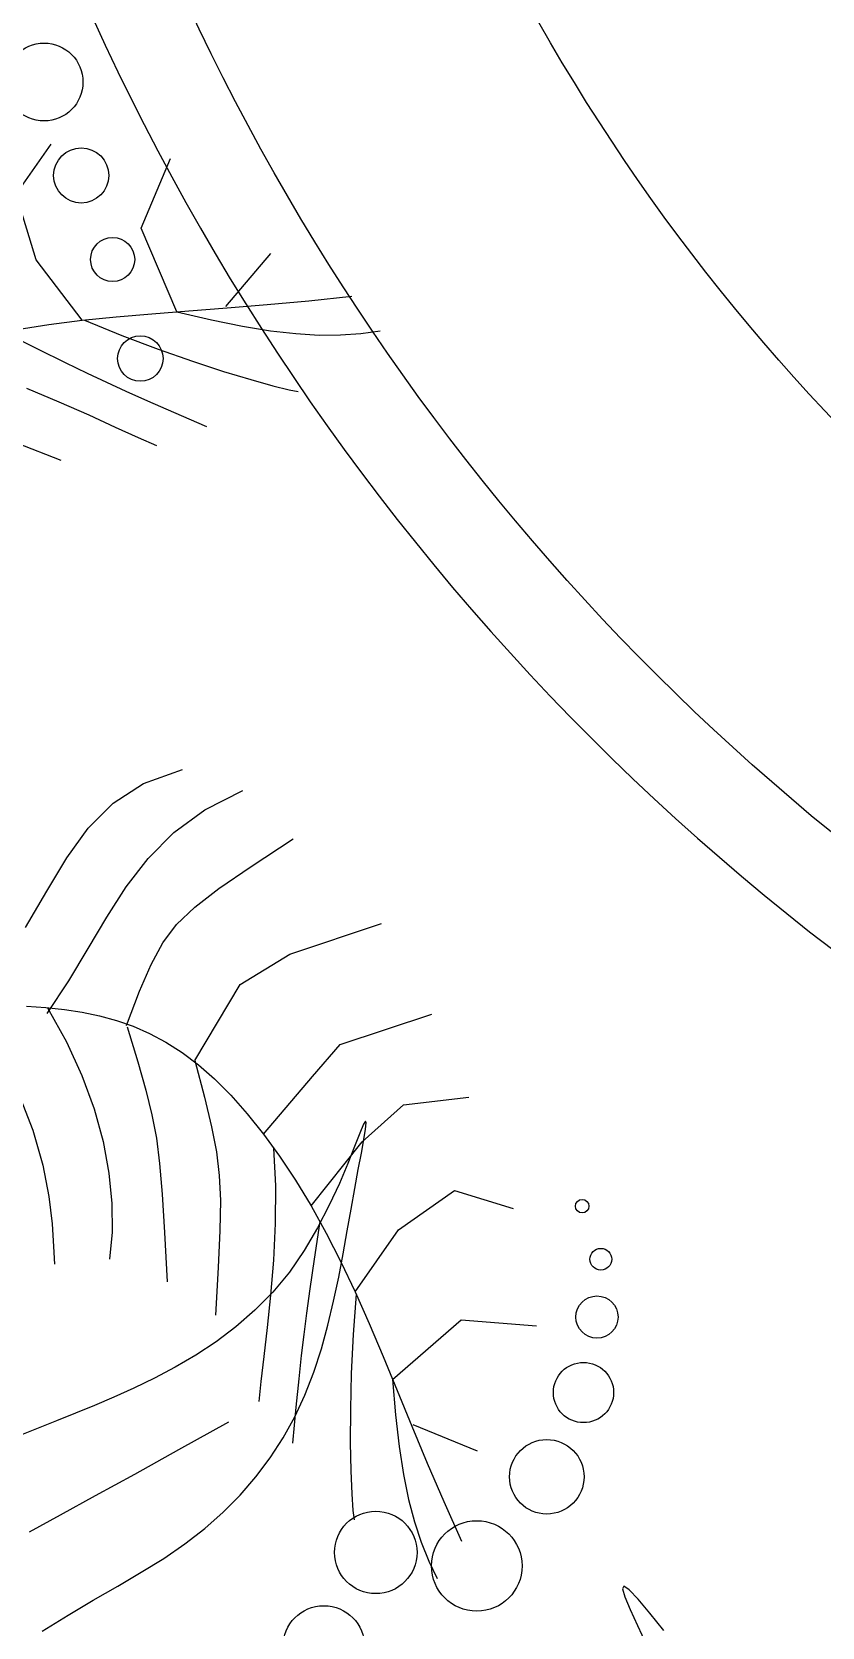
# Model space of a CAD drawing. Header units: millimetres. Extents: x -1030105 to 906887, y -616134 to 1220667.
# Drawn here: x -86025 to -85506, y 505617 to 506665 of the extents above; entities that cross this region are included whole.
import ezdxf

# ---------------------------------------------------------------- set-up
doc = ezdxf.new("R2010")
doc.units = ezdxf.units.MM
doc.header["$MEASUREMENT"] = 0
doc.linetypes.add('DASH', pattern=[0.35, 0.25, -0.1])
doc.layers.add('A-Furniture', color=143, linetype='Continuous')
doc.layers.add('A-Tree', color=98, linetype='Continuous')

# ---------------------------------------------------------------- blocks, each defined once
blk = doc.blocks.new('ggsr4')
at = {"color": 0}
for radius in [1540, 1340, 900]:
    blk.add_arc((141970, 1125357.5), radius, 280.3625, 168.4458, dxfattribs=at)
at = {"layer": 'A-Furniture', "color": 8, "linetype": 'Continuous', "ltscale": 50}
blk.add_circle((141970, 1125357.5), 1600, dxfattribs=at)
blk.add_arc((141970, 1125357.5), 1540, 280.3625, 168.4458, dxfattribs=at)
blk = doc.blocks.new('FUR')
at = {"layer": 'A-Furniture', "color": 8, "linetype": 'DASH', "ltscale": 50}
blk.add_open_spline([(-42688, -19137), (-41285.1, -16590.7), (-40890, -13356), (-44692.5, -11594.7), (-47704.7, -12434), (-50055.2, -13846.7), (-51582.6, -14985.6), (-52347.2, -15312), (-52578.2, -15392.8)], degree=3, knots=[0, 0, 0, 0, 6281.430987, 9216.361979, 12501.805308, 15762.232572, 17490.630724, 18208.392501, 18208.392501, 18208.392501, 18208.392501], dxfattribs=at)
at = {"layer": 'A-Furniture', "xscale": -0.9999999999999998, "rotation": 105.3448185478265}
blk.add_blockref('ggsr4', (1007840, 418745.5), dxfattribs=at)
blk = doc.blocks.new('CAY8')
at = {"color": 0, "linetype": 'ByBlock'}
for p, q in [((-571.53, 468.72), (-562.77, 484.66)), ((-547.9, 478.76), (-544.18, 486.08)), ((-552.24, 471.48), (-547.9, 478.76)), ((-557.34, 464.08), (-552.24, 471.48)), ((-580.17, 453.55), (-571.53, 468.72)), ((-589.43, 438.98), (-596.9, 467.08)), ((-563.36, 456.44), (-557.34, 464.08)), ((-570.42, 448.43), (-563.36, 456.44)), ((-636.57, 428.62), (-653.56, 455.29)), ((-588.61, 439.06), (-580.17, 453.55)), ((-578.67, 439.91), (-570.42, 448.43)), ((-545.65, 440.69), (-542.85, 443.44)), ((-596.79, 425.17), (-588.61, 439.06)), ((-588.27, 430.76), (-578.67, 439.91)), ((-550.89, 436.1), (-545.65, 440.69)), ((-558.32, 429.97), (-550.89, 436.1)), ((-599.34, 420.83), (-588.27, 430.76)), ((-599.34, 420.83), (-636.57, 428.62)), ((-567.65, 422.63), (-558.32, 429.97)), ((-604.64, 411.79), (-596.79, 425.17)), ((-578.61, 414.36), (-567.65, 422.63)), ((-678.07, 393.78), (-686.88, 417.78)), ((-612.09, 398.83), (-604.64, 411.79)), ((-590.94, 405.48), (-578.61, 414.36)), ((-604.35, 396.3), (-590.94, 405.48)), ((-565.66, 395.62), (-552.83, 403.51)), ((-619.08, 386.22), (-612.09, 398.83)), ((-650.77, 384.91), (-678.07, 393.78)), ((-618.58, 387.12), (-604.35, 396.3)), ((-575.82, 389.41), (-565.66, 395.62)), ((-584.25, 384.33), (-575.82, 389.41)), ((-619.08, 386.22), (-650.77, 384.91)), ((-625.54, 373.86), (-619.08, 386.22)), ((-591.9, 379.82), (-584.25, 384.33)), ((-565.38, 377.42), (-558.25, 381.82)), ((-599.72, 375.35), (-591.9, 379.82)), ((-608.65, 370.35), (-599.72, 375.35)), ((-574.42, 372.1), (-565.38, 377.42)), ((-631.4, 361.69), (-625.54, 373.86)), ((-619.64, 364.29), (-608.65, 370.35)), ((-584.97, 365.88), (-574.42, 372.1)), ((-633.64, 356.6), (-619.64, 364.29)), ((-596.63, 358.8), (-584.97, 365.88)), ((-609.01, 350.91), (-596.63, 358.8)), ((-592.64, 334.37), (-576.03, 345.52)), ((-351.64, 306), (-340.15, 344.76)), ((-308.55, 301.69), (-297.06, 340.45)), ((-391.03, 313.6), (-390.43, 334.71)), ((-272.64, 308.87), (-259.72, 333.27)), ((-421.54, 311.33), (-419.15, 328.97)), ((-230.99, 306), (-210.88, 321.79)), ((-445.23, 296.57), (-440.7, 313.18)), ((-421.1, 295.19), (-421.54, 311.33)), ((-391.16, 297.27), (-391.03, 313.6)), ((-269.77, 285.9), (-272.64, 308.87)), ((-353.08, 281.6), (-351.64, 306)), ((-230.99, 277.29), (-230.99, 306)), ((-304.24, 284.47), (-308.55, 301.69)), ((-185.02, 277.29), (-164.91, 301.69)), ((-445.75, 281.34), (-445.23, 296.57)), ((-390.53, 284.53), (-391.16, 297.27)), ((-418.36, 280.16), (-421.1, 295.19)), ((-275.46, 291.78), (-276.22, 291.99)), ((-276.22, 291.99), (-275.57, 290.51)), ((-273.44, 290.06), (-275.46, 291.78)), ((-275.57, 290.51), (-273.44, 287.2)), ((-270.29, 287.04), (-273.44, 290.06)), ((-388.87, 274.17), (-390.53, 284.53)), ((-296.12, 253.86), (-304.24, 284.47)), ((-273.44, 287.2), (-270.09, 282.21)), ((-266.18, 282.92), (-270.29, 287.04)), ((-260.07, 253), (-269.77, 285.9)), ((-443.08, 266.85), (-445.75, 281.34)), ((-337.84, 247.95), (-353.08, 281.6)), ((-270.09, 282.21), (-265.84, 275.77)), ((-261.23, 277.9), (-266.18, 282.92)), ((-413.87, 265.87), (-418.36, 280.16)), ((-255.59, 272.19), (-261.23, 277.9)), ((-219.95, 247.56), (-230.99, 277.29)), ((-180.93, 239.47), (-185.02, 277.29)), ((-385.89, 265.01), (-388.87, 274.17)), ((-265.84, 275.77), (-261.02, 268.1)), ((-249.4, 265.97), (-255.59, 272.19)), ((-52.02, 270.41), (-54.57, 269.45)), ((-54.57, 269.45), (-54.03, 268.41)), ((-46.72, 271.25), (-52.02, 270.41)), ((-39.14, 271.99), (-46.72, 271.25)), ((-29.8, 272.59), (-39.14, 271.99)), ((-438.04, 252.48), (-443.08, 266.85)), ((-408.17, 251.93), (-413.87, 265.87)), ((-261.02, 268.1), (-255.94, 259.43)), ((-242.82, 259.41), (-249.4, 265.97)), ((-54.03, 268.41), (-50.73, 267.27)), ((-50.73, 267.27), (-45.19, 266.03)), ((-45.19, 266.03), (-37.91, 264.7)), ((-381.31, 255.85), (-385.89, 265.01)), ((-37.91, 264.7), (-29.38, 263.28)), ((-255.94, 259.43), (-250.94, 249.99)), ((-235.96, 252.57), (-242.82, 259.41)), ((-374.83, 245.49), (-381.31, 255.85)), ((-431.43, 237.58), (-438.04, 252.48)), ((-401.81, 237.97), (-408.17, 251.93)), ((-326.73, 250.25), (-317.22, 251.94)), ((-317.22, 251.94), (-307, 253.14)), ((-307, 253.14), (-296.12, 253.86)), ((-296.12, 253.86), (-284.64, 254.07)), ((-288.91, 253.99), (-275.49, 245.56)), ((-284.64, 254.07), (-272.61, 253.79)), ((-272.61, 253.79), (-260.07, 253)), ((-260.07, 253), (-247.08, 251.69)), ((-252.62, 252.25), (-240.98, 241.31)), ((-247.08, 251.69), (-233.7, 249.88)), ((-228.97, 245.44), (-235.96, 252.57)), ((-160.61, 235.66), (-136.19, 251.45)), ((-343.57, 245.43), (-335.49, 248.07)), ((-337.84, 247.95), (-322.86, 242.4)), ((-335.49, 248.07), (-326.73, 250.25)), ((-250.94, 249.99), (-246.34, 240)), ((-233.7, 249.88), (-219.95, 247.56)), ((-219.95, 247.56), (-205.79, 244.81)), ((-218.94, 247.36), (-205.81, 236.66)), ((-366.19, 232.74), (-374.83, 245.49)), ((-351.02, 242.33), (-343.57, 245.43)), ((-275.49, 245.56), (-262.61, 236.47)), ((-221.98, 238.02), (-228.97, 245.44)), ((-205.79, 244.81), (-191.17, 241.73)), ((-357.92, 238.81), (-351.02, 242.33)), ((-322.86, 242.4), (-311.03, 237.77)), ((-246.34, 240), (-242.46, 229.69)), ((-240.98, 241.31), (-231.81, 232.73)), ((-191.17, 241.73), (-176.02, 238.39)), ((-180.93, 239.47), (-168.07, 232.01)), ((-424.07, 221.54), (-431.43, 237.58)), ((-395.32, 223.6), (-401.81, 237.97)), ((-364.33, 234.87), (-357.92, 238.81)), ((-311.03, 237.77), (-301.26, 233.44)), ((-262.61, 236.47), (-250.42, 227.07)), ((-215.1, 230.33), (-221.98, 238.02)), ((-205.81, 236.66), (-192.93, 226.74)), ((-176.02, 238.39), (-160.28, 234.91)), ((-370.33, 230.53), (-364.33, 234.87)), ((-365.59, 232.73), (-350.93, 227.95)), ((-301.26, 233.44), (-292.46, 228.77)), ((-231.81, 232.73), (-224.3, 225.78)), ((-168.07, 232.01), (-156.4, 225.72)), ((-160.28, 234.91), (-143.89, 231.36)), ((-375.99, 225.81), (-370.33, 230.53)), ((-292.46, 228.77), (-283.56, 223.12)), ((-242.46, 229.69), (-239.57, 219.24)), ((-208.49, 222.37), (-215.1, 230.33)), ((-143.89, 231.36), (-126.79, 227.83)), ((-381.36, 220.73), (-375.99, 225.81)), ((-350.93, 227.95), (-339.26, 223.95)), ((-250.42, 227.07), (-239.08, 217.74)), ((-224.3, 225.78), (-217.63, 219.73)), ((-192.93, 226.74), (-180.68, 217.76)), ((-156.4, 225.72), (-145.75, 220.5)), ((-126.79, 227.83), (-108.92, 224.42)), ((-389.24, 208.43), (-395.32, 223.6)), ((-386.54, 215.29), (-381.36, 220.73)), ((-339.26, 223.95), (-329.45, 220.19)), ((-283.56, 223.12), (-273.46, 215.87)), ((-202.26, 214.15), (-208.49, 222.37)), ((-329.45, 220.19), (-320.35, 216.1)), ((-239.57, 219.24), (-237.62, 208.76)), ((-239.08, 217.74), (-228.75, 208.83)), ((-217.63, 219.73), (-210.98, 213.84)), ((-180.68, 217.76), (-169.43, 209.89)), ((-145.75, 220.5), (-135.94, 216.26)), ((-391.62, 209.41), (-386.54, 215.29)), ((-320.35, 216.1), (-310.83, 211.13)), ((-273.46, 215.87), (-261.09, 206.39)), ((-210.98, 213.84), (-203.55, 207.4)), ((-196.55, 205.68), (-202.26, 214.15)), ((-135.94, 216.26), (-126.82, 212.9)), ((-391.16, 209.87), (-374.94, 208.25)), ((-310.83, 211.13), (-299.75, 204.73)), ((-169.43, 209.89), (-159.56, 203.29)), ((-126.82, 212.9), (-118.21, 210.33)), ((-118.21, 210.33), (-109.94, 208.46)), ((-396.71, 203.02), (-391.62, 209.41)), ((-374.94, 208.25), (-359.63, 205.5)), ((-261.09, 206.39), (-245.35, 194.04)), ((-237.62, 208.76), (-236.5, 198.3)), ((-228.75, 208.83), (-219.58, 200.72)), ((-203.55, 207.4), (-194.5, 199.65)), ((-191.47, 196.95), (-196.55, 205.68)), ((-109.94, 208.46), (-101.83, 207.18)), ((-359.63, 205.5), (-345.28, 201.71)), ((-299.75, 204.73), (-285.96, 196.35)), ((-159.56, 203.29), (-151.44, 198.12)), ((-345.28, 201.71), (-331.95, 197)), ((-236.5, 198.3), (-236.12, 187.94)), ((-219.58, 200.72), (-211.72, 193.77)), ((-194.5, 199.65), (-183.03, 189.89)), ((-331.95, 197), (-319.69, 191.47)), ((-285.96, 196.35), (-268.33, 185.42)), ((-187.04, 187.97), (-191.47, 196.95)), ((-151.44, 198.12), (-145.45, 194.55)), ((-145.45, 194.55), (-141.97, 192.74)), ((-319.69, 191.47), (-308.55, 185.23)), ((-211.72, 193.77), (-205.33, 188.34)), ((-236.12, 187.94), (-236.37, 177.72)), ((-183.26, 178.74), (-187.04, 187.97)), ((-308.55, 185.23), (-298.6, 178.39)), ((-369.12, 179.57), (-352.59, 175.61)), ((-298.6, 178.39), (-289.88, 171.07)), ((-236.37, 177.72), (-237.13, 167.71)), ((-180.13, 169.26), (-183.26, 178.74)), ((-352.59, 175.61), (-338.25, 170.65)), ((-207.95, 149.37), (-205.62, 173.13)), ((-338.25, 170.65), (-326.04, 165.21)), ((-177.65, 159.53), (-180.13, 169.26)), ((-326.04, 165.21), (-315.87, 159.79)), ((-237.13, 167.71), (-238.31, 157.98)), ((-315.87, 159.79), (-307.68, 154.87)), ((-238.31, 157.98), (-239.79, 148.59)), ((-175.83, 149.55), (-177.65, 159.53)), ((-307.68, 154.87), (-301.37, 150.97)), ((-239.79, 148.59), (-241.49, 139.57)), ((-210.11, 128.31), (-207.95, 149.37)), ((-174.65, 139.32), (-175.83, 149.55)), ((-241.49, 139.57), (-243.31, 130.89)), ((-174.12, 128.84), (-174.65, 139.32)), ((-243.31, 130.89), (-245.22, 122.47)), ((-212.09, 109.65), (-210.11, 128.31)), ((-174.22, 118.11), (-174.12, 128.84)), ((-245.22, 122.47), (-247.14, 114.24)), ((-174.79, 107.07), (-174.22, 118.11)), ((-247.14, 114.24), (-249, 106.14)), ((-213.87, 93.1), (-212.09, 109.65)), ((-249, 106.14), (-250.76, 98.09)), ((-175.66, 95.68), (-174.79, 107.07)), ((-176.66, 83.89), (-175.66, 95.68)), ((-215.43, 78.34), (-213.87, 93.1)), ((-177.61, 71.66), (-176.66, 83.89)), ((-178.33, 58.92), (-177.61, 71.66))]:
    blk.add_line(p, q, dxfattribs=at)
for centre, radius in [((-195.13, 346.05), 2.82), ((-172.43, 339.75), 4.55), ((-153.51, 324.62), 8.82), ((-130.8, 301.93), 12.61), ((-110.62, 269.16), 15.59), ((-96.75, 223.79), 18.95), ((-125.54, 192.34), 17.25), ((-105.58, 151.95), 17.15), ((572.43, -200.99), 9.13), ((568.56, -224.24), 6.46), ((564.68, -244.9), 5.17), ((558.22, -268.14), 5.32)]:
    blk.add_circle(centre, radius, dxfattribs=at)
blk = doc.blocks.new('CÂY')
at = {"layer": 'A-Tree', "color": 8, "ltscale": 10}
for p, xscale, yscale, zscale, rotation in [((1511.3, -2826.7), 2.803183510899544, 2.803183510899544, 2.803183510899544, 31.14823041759436), ((3258.8, -3779.4), 1.569782766103744, 1.569782766103744, 1.569782766103744, 304.8525753771948)]:
    blk.add_blockref('CAY8', p, dxfattribs=dict(at, xscale=xscale, yscale=yscale, zscale=zscale, rotation=rotation))
blk = doc.blocks.new('BỐ TRÍ LAY OUT')
at = {"layer": 'A-Furniture', "color": 3}
for name, p in [('CÂY', (4286.8, 4469.3)), ('FUR', (48783.7, 18654.7))]:
    blk.add_blockref(name, p, dxfattribs=at)
blk = doc.blocks.new('KIẾN TRÚC')
h = blk.add_hatch(color=9)
h.dxf.hatch_style = 1
edge = h.paths.add_edge_path(flags=16)
edge.add_line((62282, 27412), (55232.8, 27412))
edge.add_arc((32545.5, 30716.7), 22926.7, 284.53695, 351.71258, ccw=False)
edge.add_line((38300.2, 8523.9), (13217.5, 8523.9))
edge.add_arc((23753.1, 24110.8), 18813.6, 227.76772, 235.9443, ccw=False)
edge.add_arc((7788.8, 12733.4), 4187, 236.059, 322.4361, ccw=False)
edge.add_arc((13873.6, 18503.3), 12505.3, 190.83274, 227.66057, ccw=False)
edge.add_arc((25477.5, 20792.2), 24332.7, 180.68322, 190.99113, ccw=False)
edge.add_arc((3282.9, 20557.2), 2137.1, 101.0808, 181.4794, ccw=False)
edge.add_line((2872.2, 22654.5), (4986.1, 23013.1))
edge.add_arc((28039.7, 24288.4), 23088.9, 153.20143, 183.1663, ccw=False)
edge.add_arc((10232.3, 40544.6), 6483.1, 182.84011, 244.39627, ccw=False)
edge.add_arc((-6425, 39970.9), 10185.3, 1.42081, 26.70696)
edge.add_arc((10590.6, 49414.3), 9292.7, 144.71332, 211.57549, ccw=False)
edge.add_arc((-12326.2, 64090.2), 17935.6, 328.73754, 356.18995)
edge.add_arc((16735.3, 62308.6), 11181, 84.12439, 176.97619, ccw=False)
edge.add_arc((20709, 99752.5), 26473.2, 263.86537, 288.48696)
edge.add_arc((35667.4, 54479.7), 21207.1, 73.35107, 108.03024, ccw=False)
edge.add_arc((44765.5, 84516.2), 10177.4, 252.72587, 285.71301)
edge.add_arc((49659, 68416), 6655.6, 49.49954, 108.73112, ccw=False)
edge.add_arc((48035, 66009.8), 9545.5, -2.32883, 51.46764, ccw=False)
edge.add_line((57572.7, 65622), (49483.5, 65623.9))
edge.add_line((49483.5, 65623.9), (62282, 65623.9))
edge.add_line((62282, 65623.9), (62282, 27412))
h.paths.add_polyline_path([(0, 77895.5), (64428.5, 77895.5), (64428.5, -0.6), (-1.8, 0.6)])

msp = doc.modelspace()

# ---------------------------------------------------------------- block references
at = {"color": 3}
for name, p in [('KIẾN TRÚC', (-106778.5, 495876.5)), ('BỐ TRÍ LAY OUT', (-93480.293, 504642.113))]:
    msp.add_blockref(name, p, dxfattribs=at)

doc.saveas('drawing.dxf')
